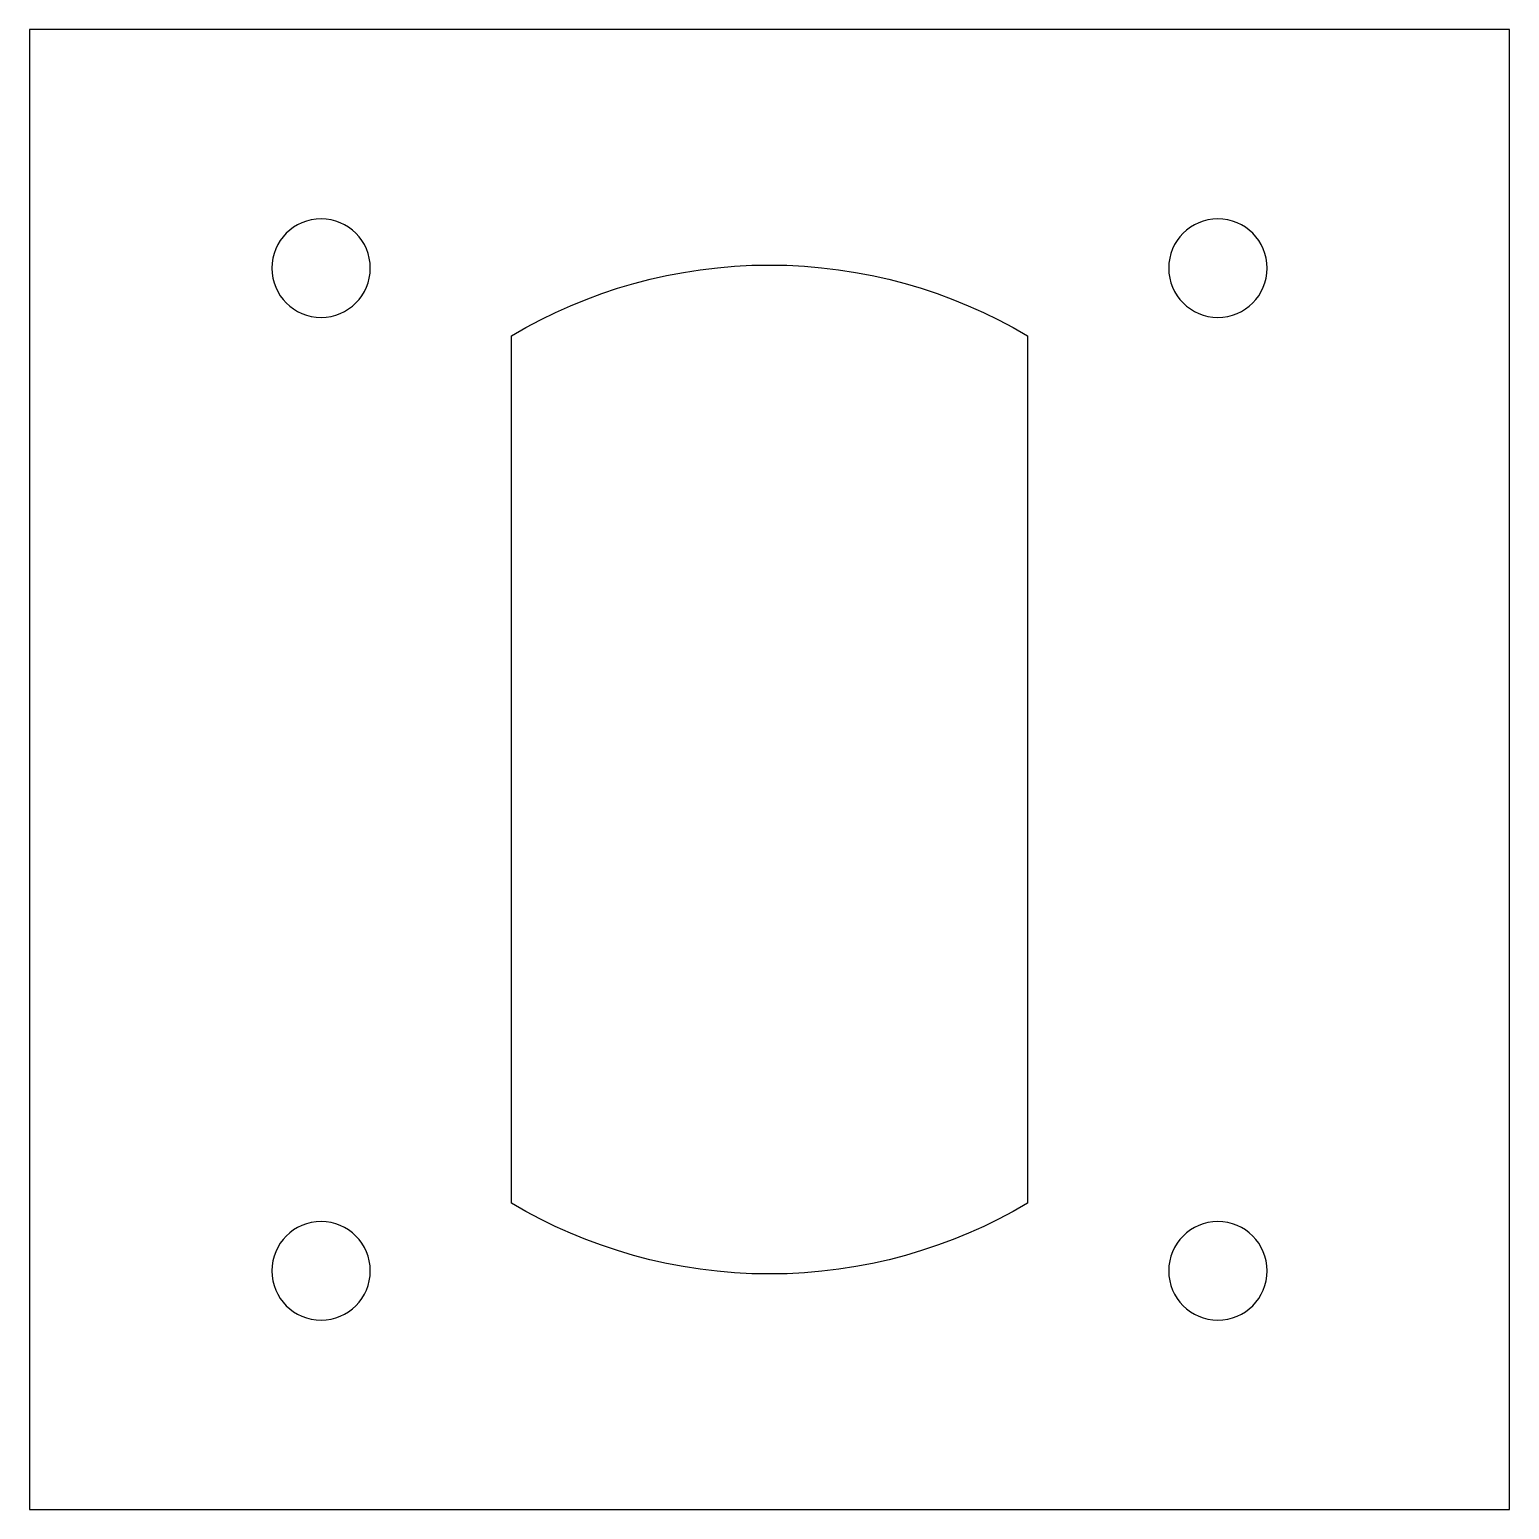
# Model space of a CAD drawing. Extents: x -33 to 33, y -33 to 33.
import ezdxf

# ---------------------------------------------------------------- set-up
doc = ezdxf.new("R2010")
doc.units = 0
doc.layers.add('LAYER_1', color=18, linetype='CONTINUOUS')

msp = doc.modelspace()

# ---------------------------------------------------------------- linework, layer by layer
at = {"layer": 'LAYER_1'}
for points in [[(-33, -33), (33, -33), (33, 33), (-33, 33)], [(-20, 24.558), (-20.225, 24.547), (-20.443, 24.514), (-20.653, 24.459), (-20.855, 24.386), (-21.047, 24.293), (-21.228, 24.183), (-21.398, 24.057), (-21.554, 23.915), (-21.695, 23.759), (-21.822, 23.59), (-21.932, 23.408), (-22.024, 23.216), (-22.098, 23.014), (-22.152, 22.804), (-22.186, 22.586), (-22.197, 22.361), (-22.186, 22.136), (-22.152, 21.918), (-22.098, 21.708), (-22.024, 21.506), (-21.932, 21.314), (-21.822, 21.133), (-21.695, 20.964), (-21.554, 20.808), (-21.398, 20.666), (-21.228, 20.539), (-21.047, 20.429), (-20.855, 20.337), (-20.653, 20.263), (-20.443, 20.209), (-20.225, 20.175), (-20, 20.164), (-19.775, 20.175), (-19.557, 20.209), (-19.347, 20.263), (-19.145, 20.337), (-18.953, 20.429), (-18.772, 20.539), (-18.602, 20.666), (-18.446, 20.808), (-18.305, 20.964), (-18.178, 21.133), (-18.068, 21.314), (-17.976, 21.506), (-17.902, 21.708), (-17.848, 21.918), (-17.814, 22.136), (-17.803, 22.361), (-17.814, 22.586), (-17.848, 22.804), (-17.902, 23.014), (-17.976, 23.216), (-18.068, 23.408), (-18.178, 23.59), (-18.305, 23.759), (-18.446, 23.915), (-18.602, 24.057), (-18.772, 24.183), (-18.953, 24.293), (-19.145, 24.386), (-19.347, 24.459), (-19.557, 24.514), (-19.775, 24.547)], [(20, 24.558), (19.775, 24.547), (19.557, 24.514), (19.347, 24.459), (19.145, 24.386), (18.953, 24.293), (18.772, 24.183), (18.602, 24.057), (18.446, 23.915), (18.305, 23.759), (18.178, 23.59), (18.068, 23.408), (17.976, 23.216), (17.902, 23.014), (17.848, 22.804), (17.814, 22.586), (17.803, 22.361), (17.814, 22.137), (17.848, 21.918), (17.902, 21.708), (17.976, 21.506), (18.068, 21.314), (18.178, 21.133), (18.305, 20.964), (18.446, 20.808), (18.602, 20.666), (18.772, 20.539), (18.953, 20.429), (19.145, 20.337), (19.347, 20.263), (19.557, 20.209), (19.775, 20.175), (20, 20.164), (20.225, 20.175), (20.443, 20.209), (20.653, 20.263), (20.855, 20.337), (21.047, 20.429), (21.228, 20.539), (21.398, 20.666), (21.554, 20.808), (21.695, 20.964), (21.822, 21.133), (21.932, 21.314), (22.024, 21.506), (22.098, 21.708), (22.152, 21.918), (22.186, 22.137), (22.197, 22.361), (22.186, 22.586), (22.152, 22.804), (22.098, 23.014), (22.024, 23.216), (21.932, 23.408), (21.822, 23.59), (21.695, 23.759), (21.554, 23.915), (21.398, 24.057), (21.228, 24.183), (21.047, 24.293), (20.855, 24.386), (20.653, 24.459), (20.443, 24.514), (20.225, 24.547)], [(-11.503, -19.341), (-11.503, 19.339), (-10.863, 19.706), (-10.21, 20.053), (-9.546, 20.378), (-8.869, 20.682), (-8.181, 20.964), (-7.482, 21.224), (-6.773, 21.461), (-6.054, 21.674), (-5.325, 21.864), (-4.587, 22.031), (-3.841, 22.172), (-3.087, 22.289), (-2.326, 22.381), (-1.557, 22.447), (-0.781, 22.487), (0, 22.5), (0.78, 22.487), (1.554, 22.447), (2.322, 22.381), (3.083, 22.289), (3.837, 22.173), (4.582, 22.031), (5.32, 21.865), (6.048, 21.675), (6.768, 21.461), (7.477, 21.225), (8.177, 20.965), (8.865, 20.683), (9.543, 20.379), (10.208, 20.053), (10.862, 19.706), (11.503, 19.339), (11.503, -19.341), (10.866, -19.707), (10.216, -20.053), (9.553, -20.377), (8.878, -20.681), (8.192, -20.962), (7.494, -21.222), (6.786, -21.459), (6.067, -21.673), (5.339, -21.863), (4.601, -22.029), (3.854, -22.171), (3.098, -22.288), (2.335, -22.38), (1.564, -22.447), (0.785, -22.487), (0, -22.5), (-0.785, -22.487), (-1.564, -22.447), (-2.335, -22.38), (-3.098, -22.288), (-3.854, -22.171), (-4.601, -22.029), (-5.339, -21.863), (-6.067, -21.673), (-6.786, -21.459), (-7.494, -21.222), (-8.192, -20.962), (-8.878, -20.681), (-9.553, -20.377), (-10.216, -20.053), (-10.866, -19.707)], [(-20, -20.163), (-20.225, -20.174), (-20.443, -20.208), (-20.653, -20.262), (-20.855, -20.336), (-21.047, -20.428), (-21.228, -20.538), (-21.398, -20.665), (-21.554, -20.807), (-21.695, -20.963), (-21.822, -21.132), (-21.932, -21.313), (-22.024, -21.505), (-22.098, -21.707), (-22.152, -21.917), (-22.186, -22.136), (-22.197, -22.36), (-22.186, -22.585), (-22.152, -22.803), (-22.098, -23.014), (-22.024, -23.215), (-21.932, -23.407), (-21.822, -23.589), (-21.695, -23.758), (-21.554, -23.914), (-21.398, -24.056), (-21.228, -24.182), (-21.047, -24.292), (-20.855, -24.385), (-20.653, -24.459), (-20.443, -24.513), (-20.225, -24.546), (-20, -24.557), (-19.775, -24.546), (-19.557, -24.513), (-19.347, -24.459), (-19.145, -24.385), (-18.953, -24.292), (-18.772, -24.182), (-18.602, -24.056), (-18.446, -23.914), (-18.305, -23.758), (-18.178, -23.589), (-18.068, -23.407), (-17.976, -23.215), (-17.902, -23.014), (-17.848, -22.803), (-17.814, -22.585), (-17.803, -22.36), (-17.814, -22.136), (-17.848, -21.917), (-17.902, -21.707), (-17.976, -21.505), (-18.068, -21.313), (-18.178, -21.132), (-18.305, -20.963), (-18.446, -20.807), (-18.602, -20.665), (-18.772, -20.538), (-18.953, -20.428), (-19.145, -20.336), (-19.347, -20.262), (-19.557, -20.208), (-19.775, -20.174)], [(20, -20.163), (19.775, -20.174), (19.557, -20.208), (19.347, -20.262), (19.145, -20.336), (18.953, -20.428), (18.772, -20.538), (18.602, -20.665), (18.446, -20.807), (18.305, -20.963), (18.178, -21.132), (18.068, -21.313), (17.976, -21.505), (17.902, -21.707), (17.848, -21.917), (17.814, -22.136), (17.803, -22.36), (17.814, -22.585), (17.848, -22.803), (17.902, -23.014), (17.976, -23.215), (18.068, -23.407), (18.178, -23.589), (18.305, -23.758), (18.446, -23.914), (18.602, -24.056), (18.772, -24.182), (18.953, -24.292), (19.145, -24.385), (19.347, -24.459), (19.557, -24.513), (19.775, -24.546), (20, -24.557), (20.225, -24.546), (20.443, -24.513), (20.653, -24.459), (20.855, -24.385), (21.047, -24.292), (21.228, -24.182), (21.398, -24.056), (21.554, -23.914), (21.695, -23.758), (21.822, -23.589), (21.932, -23.407), (22.024, -23.215), (22.098, -23.014), (22.152, -22.803), (22.186, -22.585), (22.197, -22.36), (22.186, -22.136), (22.152, -21.917), (22.098, -21.707), (22.024, -21.505), (21.932, -21.313), (21.822, -21.132), (21.695, -20.963), (21.554, -20.807), (21.398, -20.665), (21.228, -20.538), (21.047, -20.428), (20.855, -20.336), (20.653, -20.262), (20.443, -20.208), (20.225, -20.174)]]:
    msp.add_lwpolyline(points, close=True, dxfattribs=at)

doc.saveas('drawing.dxf')
